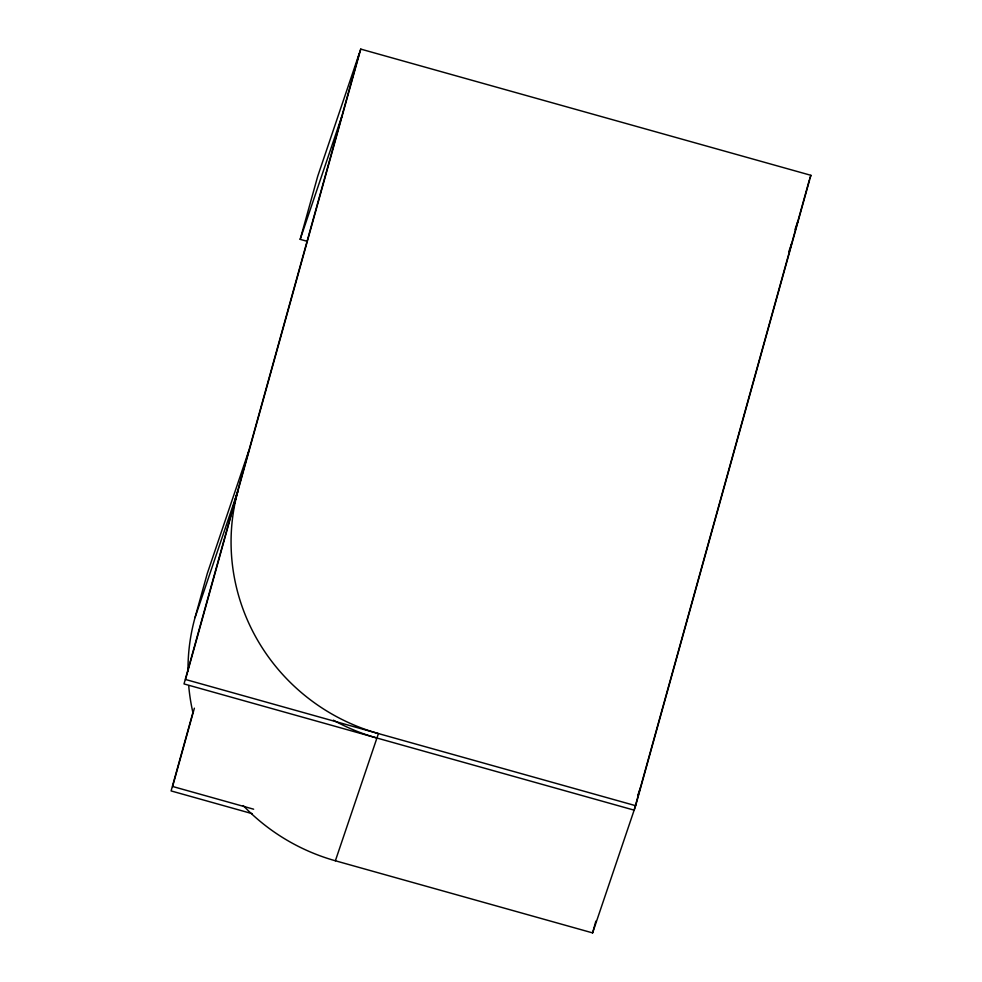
<?xml version="1.0" encoding="UTF-8"?>
<svg xmlns="http://www.w3.org/2000/svg" width="982" height="982" viewBox="0 0 982 982"><rect width="100%" height="100%" fill="white"/><g stroke="black" fill="none" stroke-linecap="round" stroke-linejoin="round"><path stroke-width="1.47" d="M188.016 670.939A200.365 196.277 18.7 0 1 195.037 617.568L207.3 573.451L248.851 450.689M307.219 241.314L300.185 239.35L317.702 176.306L360.762 49.1L810.899 175.312L635.649 805.694L592.6 932.9L335.378 860.772A200.365 196.277 18.7 0 1 243.229 805.596M359.252 53.556L184.015 683.926L634.151 810.15L809.389 179.767M360.762 49.1L185.524 679.483L635.649 805.694M192.877 712.625L171.101 790.927L252.129 813.648M194.387 708.182L172.611 786.484L253.638 809.205M592.6 932.9L595.865 921.128M300.185 239.35L341.736 116.588M195.037 617.568L238.098 490.362A200.365 196.277 18.7 0 0 378.438 733.566L335.378 860.772M809.769 178.65L810.899 175.312M795.064 229.407L797.998 220.741M788.927 251.466L791.86 242.8M637.834 795.297L640.276 788.08M376.928 738.022A200.365 196.277 18.7 0 1 333.352 720.174M232.587 512.346A200.365 196.277 18.7 0 1 236.588 494.818M193.037 713.104A200.365 196.277 18.7 0 1 188.765 686.369"/></g></svg>
